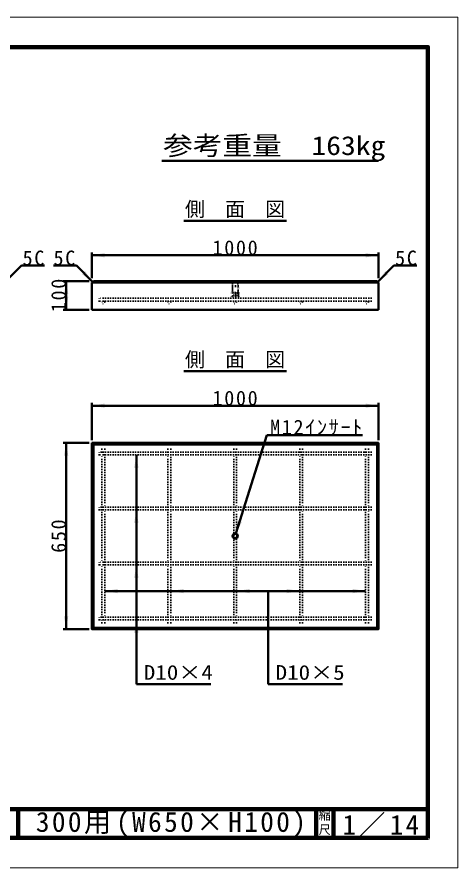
# Model space of a CAD drawing. Units: millimetres, scale not verified. Extents: x -2102 to 2102, y -1485 to 1485.
# Drawn here: x 564 to 2102, y -1485 to 1485 of the extents above; entities that cross this region are included whole.
import ezdxf
from ezdxf.enums import TextEntityAlignment as Align

# ---------------------------------------------------------------- set-up
doc = ezdxf.new("R2010")
doc.units = ezdxf.units.MM
doc.header["$LTSCALE"] = 5
doc.linetypes.add('DOTTED', pattern=[1.75, 0.25, -1.5])
doc.layers.add('0-0_V-nasSTD', color=7, linetype='DOTTED', lineweight=35)
doc.layers.add('0-1_0', color=7, linetype='Continuous', lineweight=50)
doc.styles.add('ＭＳ ゴシック', font='')
doc.styles.get('ＭＳ ゴシック').set_extended_font_data('MS Gothic')

msp = doc.modelspace()

# ---------------------------------------------------------------- linework, layer by layer
at = {"layer": '0-0_V-nasSTD', "linetype": 'Continuous', "lineweight": 50}
for p, q in [((825, 663.5), (825, 573.5)), ((1825, 653.5), (825, 653.5)), ((1825, 663.5), (1825, 573.5)), ((522.5, 561), (579.069, 617.569)), ((579.069, 617.569), (659.069, 617.569)), ((770.931, 617.569), (690.931, 617.569)), ((827.5, 561), (770.931, 617.569)), ((1822.5, 561), (1879.069, 617.569)), ((1879.069, 617.569), (1959.069, 617.569)), ((815, 563.5), (725, 563.5)), ((735, 563.5), (735, 463.5)), ((830, 563.5), (825, 558.5)), ((825, 558.5), (825, 463.5)), ((1825, 558.5), (825, 558.5)), ((1820, 563.5), (830, 563.5)), ((1820, 563.5), (1825, 558.5)), ((1825, 463.5), (1825, 558.5)), ((815, 463.5), (725, 463.5)), ((825, 463.5), (1825, 463.5)), ((825, 138.5), (825, 8.5)), ((1825, 128.5), (825, 128.5)), ((1825, 138.5), (1825, 8.5)), ((1327.704, -317.916), (1435.867, 25.451)), ((1768.867, 25.451), (1435.867, 25.451)), ((815, -1.5), (725, -1.5)), ((735, -1.5), (735, -651.5)), ((830, -6.5), (825, -1.5)), ((1820, -6.5), (830, -6.5)), ((830, -646.5), (830, -6.5)), ((1820, -6.5), (1825, -1.5)), ((1820, -646.5), (1820, -6.5)), ((980, -43.5), (980, -843.5)), ((1780, -518.5), (870, -518.5)), ((1440, -518.5), (1440, -843.5)), ((815, -651.5), (725, -651.5)), ((830, -646.5), (825, -651.5)), ((1820, -646.5), (830, -646.5)), ((1820, -646.5), (1825, -651.5)), ((980, -843.5), (1240, -843.5)), ((1440, -843.5), (1700, -843.5))]:
    msp.add_line(p, q, dxfattribs=at)
at = {"layer": '0-0_V-nasSTD', "lineweight": 50}
for p, q in [((1316, 563.5), (1315, 546)), ((1335, 546), (1315, 546)), ((1315, 546), (1315, 521.5)), ((1334, 563.5), (1316, 563.5)), ((1335, 546), (1334, 563.5)), ((1335, 521.5), (1335, 546)), ((1313, 510), (1313, 513)), ((1315, 530.5), (1313.5, 521.5)), ((1336.5, 521.5), (1313.5, 521.5)), ((1336.5, 513.5), (1313.5, 513.5)), ((1336.5, 509.5), (1313.5, 509.5)), ((1334, 522.5), (1316, 522.5)), ((1316, 521.5), (1316, 522.5)), ((1316.75, 513.5), (1316.75, 521.5)), ((1333.25, 513.5), (1333.25, 521.5)), ((1334, 521.5), (1334, 522.5)), ((1335, 530.5), (1336.5, 521.5)), ((1337, 510), (1337, 513))]:
    msp.add_line(p, q, dxfattribs=at)
at = {"layer": '0-0_V-nasSTD'}
for p, q in [((850, 493.5), (850, 503.5)), ((1800, 503.5), (850, 503.5)), ((1800, 493.5), (850, 493.5)), ((1800, 493.5), (1800, 503.5)), ((860, -23.5), (870, -23.5)), ((860, -33.5), (860, -23.5)), ((870, -23.5), (870, -33.5)), ((1090, -23.5), (1100, -23.5)), ((1090, -33.5), (1090, -23.5)), ((1100, -23.5), (1100, -33.5)), ((1320, -23.5), (1330, -23.5)), ((1320, -33.5), (1320, -23.5)), ((1330, -23.5), (1330, -33.5)), ((1550, -23.5), (1560, -23.5)), ((1550, -33.5), (1550, -23.5)), ((1560, -23.5), (1560, -33.5)), ((1780, -23.5), (1790, -23.5)), ((1780, -33.5), (1780, -23.5)), ((1790, -23.5), (1790, -33.5)), ((850, -43.5), (850, -33.5)), ((1800, -33.5), (850, -33.5)), ((1800, -43.5), (850, -43.5)), ((860, -225.5), (860, -43.5)), ((870, -43.5), (870, -225.5)), ((1090, -225.5), (1090, -43.5)), ((1100, -43.5), (1100, -225.5)), ((1320, -225.5), (1320, -43.5)), ((1330, -43.5), (1330, -225.5)), ((1550, -225.5), (1550, -43.5)), ((1560, -43.5), (1560, -225.5)), ((1780, -225.5), (1780, -43.5)), ((1790, -43.5), (1790, -225.5)), ((1800, -43.5), (1800, -33.5)), ((850, -235.5), (850, -225.5)), ((1800, -225.5), (850, -225.5)), ((1800, -235.5), (850, -235.5)), ((860, -235.5), (860, -417.5)), ((870, -417.5), (870, -235.5)), ((1090, -235.5), (1090, -417.5)), ((1100, -417.5), (1100, -235.5)), ((1320, -235.5), (1320, -417.5)), ((1330, -417.5), (1330, -235.5)), ((1550, -235.5), (1550, -417.5)), ((1560, -417.5), (1560, -235.5)), ((1780, -235.5), (1780, -417.5)), ((1790, -417.5), (1790, -235.5)), ((1800, -235.5), (1800, -225.5)), ((850, -427.5), (850, -417.5)), ((1800, -417.5), (850, -417.5)), ((1800, -427.5), (850, -427.5)), ((860, -609.5), (860, -427.5)), ((870, -427.5), (870, -609.5)), ((1090, -609.5), (1090, -427.5)), ((1100, -427.5), (1100, -609.5)), ((1320, -609.5), (1320, -427.5)), ((1330, -427.5), (1330, -609.5)), ((1550, -609.5), (1550, -427.5)), ((1560, -427.5), (1560, -609.5)), ((1780, -609.5), (1780, -427.5)), ((1790, -427.5), (1790, -609.5)), ((1800, -427.5), (1800, -417.5)), ((850, -619.5), (850, -609.5)), ((1800, -609.5), (850, -609.5)), ((1800, -619.5), (850, -619.5)), ((860, -629.5), (860, -619.5)), ((1090, -629.5), (1090, -619.5)), ((1320, -629.5), (1320, -619.5)), ((1550, -629.5), (1550, -619.5)), ((1780, -629.5), (1780, -619.5)), ((1800, -619.5), (1800, -609.5))]:
    msp.add_line(p, q, dxfattribs=at)
at = {"layer": '0-0_V-nasSTD', "linetype": 'Continuous', "lineweight": 100}
for p, q in [((567.5, -1280), (567.5, -1380)), ((1607.5, -1280), (1607.5, -1380)), ((1667.5, -1280), (1667.5, -1380)), ((-1997.5, -1380), (1997.5, -1380))]:
    msp.add_line(p, q, dxfattribs=at)
at = {"layer": '0-0_V-nasSTD', "linetype": 'Continuous', "lineweight": 18}
for points in [[(-2102.5, -1485), (-2102.5, 1485), (2102.5, 1485), (2102.5, -1485)], [(-2002.5, -1385), (-2002.5, 1385), (2002.5, 1385), (2002.5, -1385)]]:
    msp.add_lwpolyline(points, close=True, dxfattribs=at)
at = {"layer": '0-0_V-nasSTD', "linetype": 'Continuous', "lineweight": 100}
msp.add_lwpolyline([(1997.5, -1380), (1997.5, 1380), (-1997.5, 1380)], dxfattribs=at)
at = {"layer": '0-0_V-nasSTD', "linetype": 'Continuous', "lineweight": 50}
msp.add_lwpolyline([(825, -1.5), (825, -651.5), (1825, -651.5), (1825, -1.5)], close=True, dxfattribs=at)
at = {"layer": '0-0_V-nasSTD'}
for points in [[(860, -629.5), (870, -629.5), (870, -619.5)], [(1090, -629.5), (1100, -629.5), (1100, -619.5)], [(1320, -629.5), (1330, -629.5), (1330, -619.5)], [(1550, -629.5), (1560, -629.5), (1560, -619.5)], [(1780, -629.5), (1790, -629.5), (1790, -619.5)]]:
    msp.add_lwpolyline(points, dxfattribs=at)
for centre in [(865, 488.5), (1095, 488.5), (1325, 488.5), (1555, 488.5), (1785, 488.5)]:
    msp.add_circle(centre, 5, dxfattribs=at)
at = {"layer": '0-0_V-nasSTD', "linetype": 'Continuous', "lineweight": 50}
for radius in [9, 7.25]:
    msp.add_circle((1325, -326.5), radius, dxfattribs=at)
at = {"layer": '0-0_V-nasSTD', "lineweight": 50}
for centre, radius, start, end in [((1313.5, 513), 0.5, 90, 180), ((1313.5, 510), 0.5, 180, 270), ((1273.6, 515.9), 43.899, 8.64693, 19.42556), ((1315.474, 511.5), 2.026, 279.27093, 80.72907), ((1322.526, 511.5), 2.026, 99.27093, 260.72907), ((1327.474, 511.5), 2.026, 279.27093, 80.72907), ((1334.526, 511.5), 2.026, 99.27093, 260.72907), ((1376.4, 515.9), 43.899, 160.57444, 171.35307), ((1336.5, 513), 0.5, 0, 90), ((1336.5, 510), 0.5, 270, 0)]:
    msp.add_arc(centre, radius, start, end, dxfattribs=at)
at = {"layer": '0-0_V-nasSTD'}
for points in [[(825, 653.5), (870, 646), (870, 661)], [(1780, 646), (1780, 661), (1825, 653.5)], [(790.377, 587.517), (800.983, 598.123), (827.5, 561)], [(1822.5, 561), (1849.017, 598.123), (1859.623, 587.517)], [(727.5, 518.5), (735, 563.5), (742.5, 518.5)], [(727.5, 508.5), (735, 463.5), (742.5, 508.5)], [(825, 128.5), (870, 121), (870, 136)], [(1780, 121), (1780, 136), (1825, 128.5)], [(727.5, -46.5), (735, -1.5), (742.5, -46.5)], [(972.5, -88.5), (980, -43.5), (987.5, -88.5)], [(972.5, -280.5), (980, -235.5), (987.5, -280.5)], [(1327.704, -317.916), (1334.071, -272.742), (1341.225, -274.995)], [(1327.704, -317.916), (1341.225, -274.995), (1348.378, -277.248)], [(972.5, -472.5), (980, -427.5), (987.5, -472.5)], [(870, -518.5), (915, -526), (915, -511)], [(1100, -518.5), (1145, -526), (1145, -511)], [(1330, -518.5), (1375, -526), (1375, -511)], [(1505, -526), (1505, -511), (1550, -518.5)], [(1735, -526), (1735, -511), (1780, -518.5)], [(727.5, -606.5), (735, -651.5), (742.5, -606.5)], [(972.5, -664.5), (980, -619.5), (987.5, -664.5)]]:
    msp.add_solid(points, dxfattribs=at)
at = {"layer": '0-1_0'}
for p, q in [((1069.5, 983.5), (1825, 983.5)), ((1145.5, 773.5), (1504.5, 773.5)), ((1145.5, 248.5), (1504.5, 248.5))]:
    msp.add_line(p, q, dxfattribs=at)
at = {"layer": '0-1_0', "lineweight": 100}
msp.add_line((-1997.5, -1280), (1997.5, -1280), dxfattribs=at)

# ---------------------------------------------------------------- texts
at = {"layer": '0-0_V-nasSTD', "style": 'ＭＳ ゴシック', "width": 1.15}
for s, height, p in [('参考重量\u3000163kg', 65.98, (1073.5, 983.5)), ('D10×4', 51.32, (1006, -843.5)), ('D10×5', 51.32, (1466, -843.5))]:
    msp.add_text(s, height=height, dxfattribs=at).set_placement(p, align=Align.BOTTOM_LEFT)
at = {"layer": '0-0_V-nasSTD', "style": 'ＭＳ ゴシック'}
for s, height, p in [('側\u3000面\u3000図', 51.32, (1149.5, 773.5)), ('側\u3000面\u3000図', 51.32, (1149.5, 248.5)), ('縮', 30.79, (1616.482, -1326.001)), ('尺', 30.79, (1616.476, -1375.99))]:
    msp.add_text(s, height=height, dxfattribs=at).set_placement(p, align=Align.BOTTOM_LEFT)
at = {"layer": '0-0_V-nasSTD', "attachment_point": 7, "style": 'ＭＳ ゴシック'}
for s, insert, char_height in [('\\T1.17;1000', (1246, 653.5), 51.32), ('\\T1.17;5C', (583.069, 617.569), 51.32), ('\\T1.17;5C', (690.931, 617.569), 51.32), ('\\T1.17;5C', (1883.069, 617.569), 51.32), ('\\T1.17;1000', (1246, 128.5), 51.32), ('\\T1.17;M12ｲﾝｻｰﾄ', (1446.867, 25.451), 51.32), ('\\T1.18;300用(W650×H100)', (629.453, -1377.492), 69.65), ('\\T1.16;1／14', (1699.5, -1377.418), 69.65)]:
    msp.add_mtext(s, dxfattribs=dict(at, insert=insert, char_height=char_height))
at = {"layer": '0-0_V-nasSTD', "char_height": 51.32, "attachment_point": 7, "rotation": 90, "style": 'ＭＳ ゴシック'}
for s, insert in [('\\T1.17;100', (735, 455)), ('\\T1.17;650', (735, -385))]:
    msp.add_mtext(s, dxfattribs=dict(at, insert=insert))

doc.saveas('drawing.dxf')
